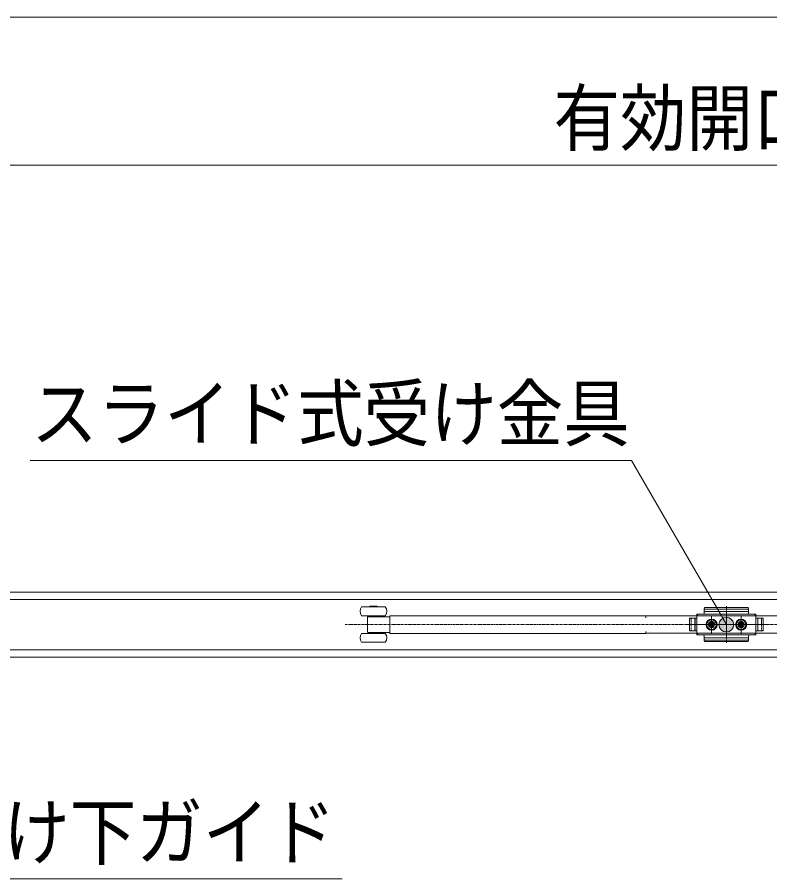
# Model space of a CAD drawing. Units: millimetres, scale not verified. Extents: x -6062 to 6062, y -3045 to 3045.
# Drawn here: x -3738 to -3229, y 1056 to 1639 of the extents above; entities that cross this region are included whole.
import ezdxf
from ezdxf.enums import TextEntityAlignment as Align

# ---------------------------------------------------------------- set-up
doc = ezdxf.new("R2010")
doc.units = ezdxf.units.MM
doc.header["$LTSCALE"] = 20
doc.linetypes.add('USER2', pattern=[2.91, 1.76, -0.4, 0.35, -0.4])
doc.linetypes.add('USER3', pattern=[1.11, 0.71, -0.4])
for name, color, linetype, lineweight in [('0-0_2寸法-3', 7, 'Continuous', 15), ('0-1_2寸法-1', 7, 'Continuous', 15), ('0-6_3一般', 7, 'Continuous', 15)]:
    doc.layers.add(name, color=color, linetype=linetype, lineweight=lineweight)
doc.styles.add('ＭＳ Ｐゴシック', font='')
doc.styles.get('ＭＳ Ｐゴシック').set_extended_font_data('MS PGothic')

# ---------------------------------------------------------------- blocks, each defined once
blk = doc.blocks.new('グループ-14')
at = {"layer": '0-6_3一般'}
for p, q in [((-59110, 24996.9), (6470, 24996.9)), ((-34081.2, 24796.9), (-34356, 24796.9)), ((-34146, 24804.9), (-34246, 24804.9)), ((-34246, 24804.9), (-34246, 24796.9)), ((-34146, 24796.9), (-34146, 24804.9)), ((-34036, 24796.9), (-34081.2, 24796.9)), ((-29720, 24756.1), (-29720, 24776.7)), ((-29720, 24756.1), (-29720, 24706.9)), ((-29120, 24733.9), (-29720, 24733.9)), ((-29130, 24786.7), (-29710, 24786.7)), ((-29130, 24766.1), (-29710, 24766.1)), ((-29120, 24766.1), (-29120, 24776.7)), ((-29120, 24756.1), (-29120, 24766.1)), ((-29120, 24706.9), (-29120, 24756.1)), ((-34081.2, 24676.9), (-34356, 24676.9)), ((-34276, 24645.5), (-34276, 24645.3)), ((-34276, 24468.4), (-34276, 24645.3)), ((-34271, 24676.9), (-34271, 24662.9)), ((-34271, 24662.9), (-34264.8, 24662.9)), ((-34264.8, 24662.9), (-34250.1, 24662.9)), ((-34250.1, 24662.9), (-34196, 24662.9)), ((-34196, 24662.9), (-33976, 24662.9)), ((-34121, 24662.9), (-34121, 24676.9)), ((-34036, 24676.9), (-34081.2, 24676.9)), ((-33976, 24676.9), (-33956, 24676.9)), ((-33976, 24660.2), (-33976, 24676.9)), ((-33976, 24660.2), (-33976, 24642.9)), ((-33976, 24470.9), (-33976, 24642.9)), ((-30510, 24676.9), (-33956, 24676.9)), ((-30510, 24649.9), (-30510, 24676.9)), ((-29918, 24641.9), (-29820, 24641.9)), ((-29918, 24471.9), (-29918, 24641.9)), ((-29918, 24631.9), (-29918, 24481.9)), ((-29820, 24641.9), (-29908, 24641.9)), ((-29848, 24641.9), (-29848, 24471.9)), ((-29800, 24696.9), (-29820, 24676.9)), ((-29820, 24696.9), (-29820, 24641.9)), ((-29730, 24696.9), (-29820, 24696.9)), ((-29820, 24416.9), (-29820, 24696.9)), ((-29820, 24641.9), (-29820, 24686.9)), ((-29820, 24471.9), (-29820, 24641.9)), ((-29810, 24696.9), (-29030, 24696.9)), ((-29020, 24696.9), (-29110, 24696.9)), ((-29020, 24676.9), (-29040, 24696.9)), ((-29020, 24696.9), (-29020, 24416.9)), ((-29020, 24686.9), (-29020, 24641.9)), ((-29020, 24641.9), (-28922, 24641.9)), ((-29020, 24641.9), (-29020, 24471.9)), ((-29020, 24641.9), (-28932, 24641.9)), ((-28992, 24471.9), (-28992, 24641.9)), ((-28922, 24641.9), (-28922, 24471.9)), ((-28922, 24481.9), (-28922, 24631.9)), ((-29660.1, 24565.5), (-29640.5, 24566.6)), ((-29639.8, 24562.9), (-29660.1, 24565.5)), ((-29639.8, 24550.8), (-29660.1, 24548.3)), ((-29660.1, 24548.3), (-29640.5, 24547.2)), ((-29640.5, 24566.6), (-29633.2, 24570)), ((-29636.7, 24562.9), (-29640.5, 24566.6)), ((-29636.7, 24550.9), (-29640.5, 24547.2)), ((-29640.5, 24547.2), (-29633.2, 24543.7)), ((-29636.7, 24562.9), (-29639.8, 24562.9)), ((-29636.7, 24550.9), (-29639.8, 24550.8)), ((-29629.4, 24566.3), (-29636.7, 24562.9)), ((-29629.4, 24547.5), (-29636.7, 24550.9)), ((-29629.7, 24577.4), (-29633.2, 24570)), ((-29633.2, 24570), (-29629.4, 24566.3)), ((-29633.2, 24543.7), (-29629.4, 24547.5)), ((-29629.7, 24536.4), (-29633.2, 24543.7)), ((-29628.6, 24597.1), (-29629.7, 24577.4)), ((-29626, 24573.6), (-29629.7, 24577.4)), ((-29626, 24540.1), (-29629.7, 24536.4)), ((-29628.6, 24516.7), (-29629.7, 24536.4)), ((-29629.4, 24566.3), (-29626, 24573.6)), ((-29629.4, 24547.5), (-29626, 24540.1)), ((-29626.1, 24576.7), (-29628.6, 24597.1)), ((-29626.1, 24537.1), (-29628.6, 24516.7)), ((-29626, 24573.6), (-29626.1, 24576.7)), ((-29626, 24540.1), (-29626.1, 24537.1)), ((-29614, 24573.6), (-29610.3, 24577.4)), ((-29614, 24573.6), (-29613.9, 24576.7)), ((-29610.6, 24566.3), (-29614, 24573.6)), ((-29610.6, 24547.5), (-29614, 24540.1)), ((-29614, 24540.1), (-29613.9, 24537.1)), ((-29614, 24540.1), (-29610.3, 24536.4)), ((-29613.9, 24576.7), (-29611.4, 24597.1)), ((-29613.9, 24537.1), (-29611.4, 24516.7)), ((-29611.4, 24597.1), (-29610.3, 24577.4)), ((-29611.4, 24516.7), (-29610.3, 24536.4)), ((-29606.8, 24570), (-29610.6, 24566.3)), ((-29610.6, 24566.3), (-29603.3, 24562.9)), ((-29610.6, 24547.5), (-29603.3, 24550.9)), ((-29606.8, 24543.7), (-29610.6, 24547.5)), ((-29610.3, 24577.4), (-29606.8, 24570)), ((-29610.3, 24536.4), (-29606.8, 24543.7)), ((-29599.5, 24566.6), (-29606.8, 24570)), ((-29599.5, 24547.2), (-29606.8, 24543.7)), ((-29603.3, 24562.9), (-29599.5, 24566.6)), ((-29603.3, 24562.9), (-29600.2, 24562.9)), ((-29603.3, 24550.9), (-29600.2, 24550.8)), ((-29603.3, 24550.9), (-29599.5, 24547.2)), ((-29600.2, 24562.9), (-29579.9, 24565.5)), ((-29600.2, 24550.8), (-29579.9, 24548.3)), ((-29579.9, 24565.5), (-29599.5, 24566.6)), ((-29579.9, 24548.3), (-29599.5, 24547.2)), ((-29236.7, 24562.9), (-29239.8, 24562.9)), ((-29236.7, 24550.9), (-29239.8, 24550.8)), ((-29203.3, 24562.9), (-29200.2, 24562.9)), ((-29203.3, 24550.9), (-29200.2, 24550.8)), ((-34356, 24436.9), (-34036, 24436.9)), ((-34276, 24464.9), (-34276, 24465)), ((-34271, 24450.9), (-34271, 24436.9)), ((-34196, 24450.9), (-34250.1, 24450.9)), ((-33976, 24450.9), (-34196, 24450.9)), ((-34121, 24436.9), (-34121, 24450.9)), ((-33976, 24470.9), (-33976, 24453.6)), ((-30490, 24439.9), (-30510, 24439.9)), ((-27810, 24439.9), (-30490, 24439.9)), ((-29820, 24471.9), (-29918, 24471.9)), ((-29908, 24471.9), (-29820, 24471.9)), ((-29820, 24426.9), (-29820, 24471.9)), ((-29820, 24471.9), (-29820, 24416.9)), ((-29820, 24436.9), (-29800, 24416.9)), ((-29820, 24416.9), (-29730, 24416.9)), ((-29030, 24416.9), (-29810, 24416.9)), ((-29720, 24406.9), (-29720, 24357.7)), ((-29720, 24379.9), (-29120, 24379.9)), ((-29120, 24357.7), (-29120, 24406.9)), ((-29110, 24416.9), (-29020, 24416.9)), ((-29040, 24416.9), (-29020, 24436.9)), ((-28922, 24471.9), (-29020, 24471.9)), ((-29020, 24471.9), (-29020, 24426.9)), ((-28932, 24471.9), (-29020, 24471.9)), ((-34356, 24316.9), (-34036, 24316.9)), ((-29720, 24357.7), (-29720, 24347.7)), ((-29720, 24347.7), (-29720, 24337.1)), ((-29710, 24347.7), (-29130, 24347.7)), ((-29710, 24327.1), (-29130, 24327.1)), ((-29120, 24357.7), (-29120, 24347.7)), ((-29120, 24337.1), (-29120, 24347.7)), ((-59110, 24116.9), (6470, 24116.9))]:
    blk.add_line(p, q, dxfattribs=at)
at = {"layer": '0-6_3一般', "linetype": 'USER2'}
for p, q in [((-29420, 24805.4), (-29420, 24309.2)), ((-29620, 24433.9), (-29620, 24678.3)), ((-29620, 24661.9), (-29620, 24451.9)), ((-29620, 24633.4), (-29620, 24481.5)), ((-29420, 24714.2), (-29420, 24393.1)), ((-29220, 24433.9), (-29220, 24678.3)), ((-29220, 24661.9), (-29220, 24451.9)), ((-26458, 24556.9), (-34578, 24556.9)), ((-28883.1, 24556.9), (-29981.1, 24556.9)), ((-29971.7, 24556.9), (-28873.7, 24556.9)), ((-29743, 24556.9), (-29495, 24556.9)), ((-29725, 24556.9), (-29705, 24556.9)), ((-29685, 24556.9), (-29515, 24556.9)), ((-29664, 24556.9), (-29576, 24556.9)), ((-29620, 24512.9), (-29620, 24600.9)), ((-29343, 24556.9), (-29095, 24556.9)), ((-29325, 24556.9), (-29305, 24556.9)), ((-29285, 24556.9), (-29115, 24556.9)), ((-29264, 24556.9), (-29176, 24556.9)), ((-29220, 24512.9), (-29220, 24600.9))]:
    blk.add_line(p, q, dxfattribs=at)
at = {"layer": '0-6_3一般', "linetype": 'USER3'}
for p, q in [((-29894, 24641.9), (-29894, 24471.9)), ((-29844, 24471.9), (-29844, 24641.9)), ((-28996, 24641.9), (-28996, 24471.9)), ((-28946, 24471.9), (-28946, 24641.9)), ((-29705, 24556.9), (-29685, 24556.9)), ((-29305, 24556.9), (-29285, 24556.9))]:
    blk.add_line(p, q, dxfattribs=at)
at = {"layer": '0-6_3一般'}
for points in [[(-26638, 24216.9), (-42562, 24216.9), (-42562, 24896.9), (-26638, 24896.9)], [(-29229.4, 24547.5), (-29236.7, 24550.9), (-29240.5, 24547.2), (-29233.2, 24543.7)], [(-29229.4, 24566.3), (-29226, 24573.6), (-29229.7, 24577.4), (-29233.2, 24570)], [(-29210.6, 24547.5), (-29214, 24540.1), (-29210.3, 24536.4), (-29206.8, 24543.7)], [(-29210.6, 24566.3), (-29203.3, 24562.9), (-29199.5, 24566.6), (-29206.8, 24570)]]:
    blk.add_lwpolyline(points, close=True, dxfattribs=at)
for points in [[(-34276, 24648.9), (-34276, 24649), (-34276, 24649), (-34276, 24649.1), (-34276, 24649.1), (-34276, 24649.2), (-34276, 24649.2), (-34276, 24649.2), (-34276, 24649.2), (-34276, 24649.2), (-34276, 24649.2), (-34276, 24649.2), (-34276, 24649.1), (-34276, 24649.1), (-34276, 24649), (-34276, 24648.9), (-34276, 24648.9), (-34276, 24648.8), (-34276, 24648.7), (-34276, 24648.5), (-34276, 24648.4), (-34276, 24648.3), (-34276, 24648.1), (-34276, 24648), (-34276, 24647.8), (-34276, 24647.7), (-34276, 24647.5), (-34276, 24647.4), (-34276, 24647.2), (-34276, 24647.1), (-34276, 24646.9), (-34276, 24646.7), (-34276, 24646.6), (-34276, 24646.4), (-34276, 24646.3), (-34276, 24646.1), (-34276, 24646), (-34276, 24645.8), (-34276, 24645.7), (-34276, 24645.5)], [(-30510, 24673.9), (-30490, 24673.9), (-27810, 24673.9), (-27790, 24673.9), (-27790, 24649.9), (-27790, 24463.9)], [(-29239.8, 24562.9), (-29260.1, 24565.5), (-29240.5, 24566.6)], [(-29239.8, 24550.8), (-29260.1, 24548.3), (-29240.5, 24547.2)], [(-29229.4, 24566.3), (-29236.7, 24562.9), (-29240.5, 24566.6), (-29233.2, 24570)], [(-29229.4, 24547.5), (-29226, 24540.1), (-29229.7, 24536.4), (-29233.2, 24543.7)], [(-29226, 24573.6), (-29226.1, 24576.7), (-29228.6, 24597.1), (-29229.7, 24577.4)], [(-29226, 24540.1), (-29226.1, 24537.1), (-29228.6, 24516.7), (-29229.7, 24536.4)], [(-29214, 24573.6), (-29213.9, 24576.7), (-29211.4, 24597.1), (-29210.3, 24577.4)], [(-29210.6, 24566.3), (-29214, 24573.6), (-29210.3, 24577.4), (-29206.8, 24570)], [(-29214, 24540.1), (-29213.9, 24537.1), (-29211.4, 24516.7), (-29210.3, 24536.4)], [(-29210.6, 24547.5), (-29203.3, 24550.9), (-29199.5, 24547.2), (-29206.8, 24543.7)], [(-29200.2, 24562.9), (-29179.9, 24565.5), (-29199.5, 24566.6)], [(-29200.2, 24550.8), (-29179.9, 24548.3), (-29199.5, 24547.2)], [(-34276, 24468.4), (-34276, 24468.3), (-34276, 24468.1), (-34276, 24468), (-34276, 24467.8), (-34276, 24467.7), (-34276, 24467.5), (-34276, 24467.4), (-34276, 24467.2), (-34276, 24467.1), (-34276, 24466.9), (-34276, 24466.8), (-34276, 24466.6), (-34276, 24466.4), (-34276, 24466.3), (-34276, 24466.1), (-34276, 24466), (-34276, 24465.8), (-34276, 24465.7), (-34276, 24465.5), (-34276, 24465.4), (-34276, 24465.3), (-34276, 24465.2), (-34276, 24465.1), (-34276, 24465), (-34276, 24464.9), (-34276, 24464.8), (-34276, 24464.8), (-34276, 24464.7), (-34276, 24464.7), (-34276, 24464.7), (-34276, 24464.6), (-34276, 24464.6), (-34276, 24464.6), (-34276, 24464.7), (-34276, 24464.7), (-34276, 24464.7), (-34276, 24464.8), (-34276, 24464.8), (-34276, 24464.9)], [(-34250.1, 24450.9), (-34264.8, 24450.9), (-34271, 24450.9)], [(-33956, 24436.9), (-33976, 24436.9), (-33976, 24453.6)], [(-33956, 24436.9), (-30510, 24436.9), (-30510, 24463.9)]]:
    blk.add_lwpolyline(points, dxfattribs=at)
for centre, radius in [((-29620, 24556.9), 75), ((-29620, 24556.9), 65), ((-29220, 24556.9), 75), ((-29220, 24556.9), 65)]:
    blk.add_circle(centre, radius, dxfattribs=at)
at = {"layer": '0-6_3一般', "linetype": 'USER3'}
for centre, radius in [((-29620, 24556.9), 42), ((-29620, 24556.9), 40), ((-29620, 24556.9), 40), ((-29620, 24556.9), 32.4), ((-29620, 24556.9), 30), ((-29220, 24556.9), 42), ((-29220, 24556.9), 40), ((-29220, 24556.9), 40), ((-29220, 24556.9), 32.4), ((-29220, 24556.9), 30)]:
    blk.add_circle(centre, radius, dxfattribs=at)
at = {"layer": '0-6_3一般'}
for centre, radius, start, end in [((-34276, 24736.9), 100, 143.1301, 216.8699), ((-34116, 24736.9), 100, 323.1301, 36.8699), ((-29710, 24776.7), 10, 90, 180), ((-29710, 24756.1), 10, 90, 180), ((-29130, 24776.7), 10, 0, 90), ((-29130, 24756.1), 10, 0, 90), ((-34256, 24649.6), 20, 137.45665, 180.25028), ((-29908, 24631.9), 10, 90, 180), ((-29810, 24686.9), 10, 90, 180), ((-29730, 24706.9), 10, 270, 0), ((-29110, 24706.9), 10, 180, 270), ((-29030, 24686.9), 10, 0, 90), ((-28932, 24631.9), 10, 0, 90), ((-29615, 24556.9), 46, 169.19486, 180), ((-29615, 24556.9), 46, 180, 190.80514), ((-29620, 24556.9), 20.7, 162.98773, 197.01227), ((-29620, 24551.9), 46, 79.19486, 100.80514), ((-29620, 24561.8), 46, 259.19486, 280.80514), ((-29620, 24556.9), 20.7, 72.98773, 107.01227), ((-29620, 24556.9), 20.7, 252.98773, 287.01227), ((-29620, 24556.9), 20.7, 342.98773, 17.01227), ((-29625, 24556.9), 46, 0, 10.80514), ((-29625, 24556.9), 46, 349.19486, 360), ((-29215, 24556.9), 46, 169.19486, 180), ((-29215, 24556.9), 46, 180, 190.80514), ((-29220, 24556.9), 20.7, 162.98773, 197.01227), ((-29220, 24551.9), 46, 79.19486, 100.80514), ((-29220, 24561.8), 46, 259.19486, 280.80514), ((-29220, 24556.9), 20.7, 72.98773, 107.01227), ((-29220, 24556.9), 20.7, 252.98773, 287.01227), ((-29220, 24556.9), 20.7, 342.98773, 17.01227), ((-29225, 24556.9), 46, 0, 10.80514), ((-29225, 24556.9), 46, 349.19486, 360), ((-34276, 24376.9), 100, 143.1301, 216.8699), ((-34256, 24464.2), 20, 179.75095, 224.06049), ((-34116, 24376.9), 100, 323.1301, 36.8699), ((-29908, 24481.9), 10, 180, 270), ((-29810, 24426.9), 10, 180, 270), ((-29730, 24406.9), 10, 0, 90), ((-29110, 24406.9), 10, 90, 180), ((-29030, 24426.9), 10, 270, 0), ((-28932, 24481.9), 10, 270, 0), ((-29710, 24357.7), 10, 180, 270), ((-29710, 24337.1), 10, 180, 270), ((-29130, 24357.7), 10, 270, 0), ((-29130, 24337.1), 10, 270, 0)]:
    blk.add_arc(centre, radius, start, end, dxfattribs=at)

msp = doc.modelspace()

# ---------------------------------------------------------------- hatches: boundary and pattern name
at = {"layer": '0-0_2寸法-3'}
msp.add_hatch(color=256, dxfattribs=at).paths.add_polyline_path([(-3253.49, 1227.86, 1), (-3263.51, 1227.86, 1)])

# ---------------------------------------------------------------- linework, layer by layer
for points in [[(-3258.5, 1227.86), (-3322.59, 1338.86), (-3729.47, 1338.86)], [(-3923.25, 1209.84), (-3834.34, 1055.84), (-3518.33, 1055.84)]]:
    msp.add_lwpolyline(points, dxfattribs=at)
msp.add_circle((-3258.5, 1227.86), 5.01, dxfattribs=at)
at = {"layer": '0-1_2寸法-1'}
for p, q in [((-1478.51, 1638.86), (-4728.49, 1638.86)), ((-2306.51, 1538.86), (-3900.49, 1538.86))]:
    msp.add_line(p, q, dxfattribs=at)

# ---------------------------------------------------------------- block references
at = {"layer": '0-6_3一般', "xscale": 0.05, "yscale": 0.05}
msp.add_blockref('グループ-14', (-1787.5, 0), dxfattribs=at)

# ---------------------------------------------------------------- texts
at = {"layer": '0-0_2寸法-3', "style": 'ＭＳ Ｐゴシック', "width": 0.9}
for s, p in [('スライド式受け金具', (-3728.89, 1341.41)), ('直付け下ガイド', (-3837.79, 1058.22))]:
    msp.add_text(s, height=36.66, dxfattribs=at).set_placement(p, align=Align.BOTTOM_LEFT)
at = {"layer": '0-1_2寸法-1', "style": 'ＭＳ Ｐゴシック', "width": 0.9}
msp.add_text('有効開口幅\u3000（DW×2）-32', height=36.66, dxfattribs=at).set_placement((-3375.46, 1541.31), align=Align.BOTTOM_LEFT)

doc.saveas('drawing.dxf')
